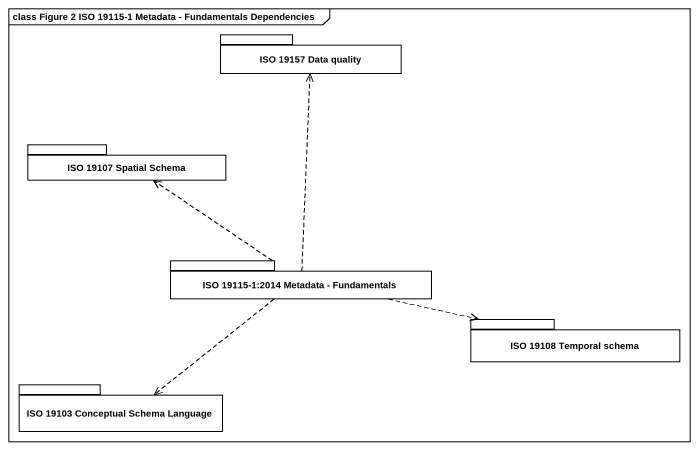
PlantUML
@startuml
mainframe class Figure 2 ISO 19115-1 Metadata - Fundamentals Dependencies
package "ISO 19157 Data quality" as ISO_19157_Data_quality {
}
package "ISO 19107 Spatial Schema" as ISO_19107_Spatial_Schema {
}
package "ISO 19115-1:2014 Metadata - Fundamentals" as ISO_19115_1_2014_Metadata {
}
package "ISO 19108 Temporal schema" as ISO_19108_Temporal_schema {
}
package "ISO 19103 Conceptual Schema Language" as ISO_19103_Conceptual_Schema {
}
ISO_19115_1_2014_Metadata .up.> ISO_19157_Data_quality
ISO_19115_1_2014_Metadata .up.> ISO_19107_Spatial_Schema
ISO_19115_1_2014_Metadata .right.> ISO_19108_Temporal_schema
ISO_19115_1_2014_Metadata ..> ISO_19103_Conceptual_Schema
@enduml
